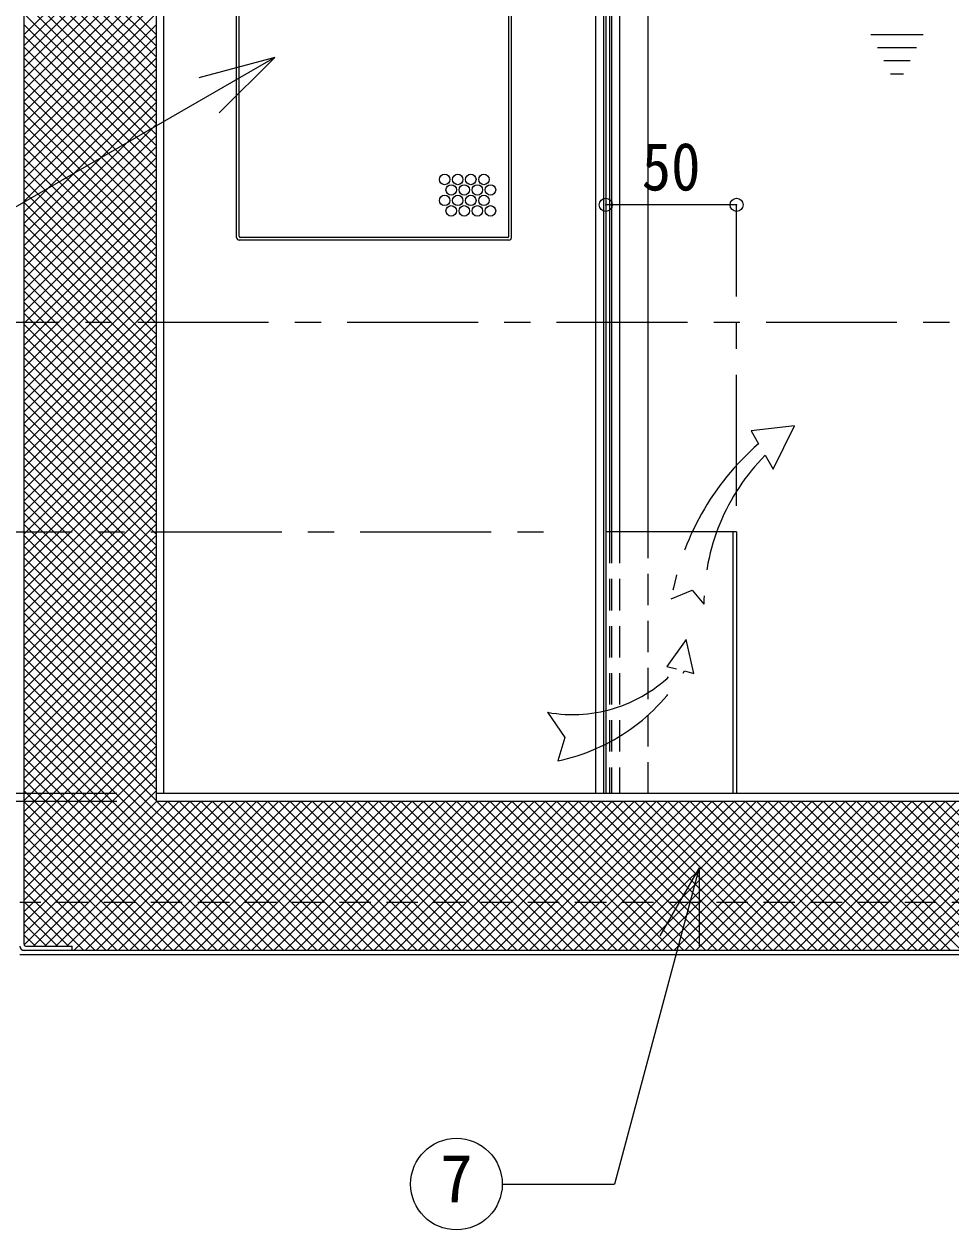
# Model space of a CAD drawing. Units: millimetres at full size, sheet at 1:10; details may follow other scales. Extents: x -2114 to 1936, y -1399 to 1411.
# Drawn here: x -1094.3 to -740.3, y -995.4 to -534.6 of the extents above; entities that cross this region are included whole.
import ezdxf
from ezdxf.enums import TextEntityAlignment as Align

# ---------------------------------------------------------------- set-up
doc = ezdxf.new("R2010")
doc.units = ezdxf.units.MM
doc.header["$LTSCALE"] = 10
doc.header["$PDMODE"] = 32
doc.header["$PDSIZE"] = 5
for name, pattern in [('CHAIN1', [8, 5, -1, 1, -1]), ('DASHED1', [1.8, 1.2, -0.6]), ('DOUBLE_CHAIN1', [8.8, 5, -1, 0.6, -0.6, 0.6, -1])]:
    doc.linetypes.add(name, pattern=pattern)
doc.layers.add('0-0_ﾚｲﾔ1', color=4, linetype='Continuous', lineweight=9)
doc.styles.add('ＭＳ ゴシック', font='')
doc.styles.get('ＭＳ ゴシック').set_extended_font_data('MS Gothic')

msp = doc.modelspace()

# ---------------------------------------------------------------- linework, layer by layer
at = {"layer": '0-0_ﾚｲﾔ1', "color": 5, "lineweight": 25}
for p, q in [((-872.17, -130.14), (-872.17, -728.64)), ((-870.67, -130.89), (-870.67, -728.64)), ((-1094.32, -886.24), (-1094.32, -427.14)), ((-1043.92, -427.14), (-1043.92, -831.64)), ((-1040.92, -828.64), (-1040.92, -427.14)), ((-1012.17, -615.64), (-1012.17, -439.39)), ((-909.17, -615.64), (-909.17, -439.39)), ((-1013.17, -616.14), (-1013.17, -447.14)), ((-908.17, -616.14), (-908.17, -447.14)), ((-909.17, -617.14), (-1012.17, -617.14)), ((-909.67, -616.14), (-1011.67, -616.14)), ((-870.67, -728.64), (-872.17, -728.64)), ((-822.17, -728.64), (-822.17, -828.64)), ((-437.92, -828.64), (-1043.92, -828.64)), ((-437.92, -831.64), (-1043.92, -831.64)), ((-386.72, -888.64), (-1095.12, -888.64)), ((-1093.52, -887.04), (-1075.92, -887.04)), ((-1075.92, -888.64), (-1075.92, -887.04)), ((-385.92, -890.24), (-1095.92, -890.24))]:
    msp.add_line(p, q, dxfattribs=at)
at = {"layer": '0-0_ﾚｲﾔ1', "color": 7, "lineweight": 18}
for p, q in [((-875.92, -828.64), (-875.92, -181.64)), ((-872.92, -828.64), (-872.92, -181.64)), ((-869.92, -193.88), (-869.92, -728.64)), ((-866.92, -194.5), (-866.92, -728.64)), ((-998.57, -547.28), (-1125.92, -620.8)), ((-998.57, -547.28), (-1027.54, -555.04)), ((-998.57, -547.28), (-1019.78, -568.49)), ((-872.17, -728.64), (-872.17, -828.64)), ((-823.67, -728.64), (-870.67, -728.64)), ((-836.48, -857.03), (-868.87, -977.92)), ((-836.48, -857.03), (-851.48, -883.01)), ((-836.48, -857.03), (-836.48, -887.03)), ((-911.7, -977.92), (-868.87, -977.92))]:
    msp.add_line(p, q, dxfattribs=at)
at = {"layer": '0-0_ﾚｲﾔ1'}
for p, q in [((-855.92, -728.64), (-855.92, -181.64)), ((-1094.32, -538.54), (-1043.92, -488.14)), ((-1094.32, -488.18), (-1043.92, -538.58)), ((-1094.32, -542.78), (-1043.92, -492.38)), ((-1094.32, -492.43), (-1043.92, -542.83)), ((-1094.32, -547.02), (-1043.92, -496.62)), ((-1094.32, -496.67), (-1043.92, -547.07)), ((-1094.32, -551.26), (-1043.92, -500.86)), ((-1094.32, -500.91), (-1043.92, -551.31)), ((-1094.32, -555.51), (-1043.92, -505.11)), ((-1094.32, -505.15), (-1043.92, -555.55)), ((-1094.32, -559.75), (-1043.92, -509.35)), ((-1094.32, -509.4), (-1043.92, -559.8)), ((-1094.32, -563.99), (-1043.92, -513.59)), ((-1094.32, -513.64), (-1043.92, -564.04)), ((-1094.32, -568.23), (-1043.92, -517.83)), ((-1094.32, -517.88), (-1043.92, -568.28)), ((-1094.32, -572.48), (-1043.92, -522.08)), ((-1094.32, -522.12), (-1043.92, -572.52)), ((-1094.32, -576.72), (-1043.92, -526.32)), ((-1094.32, -526.37), (-1043.92, -576.77)), ((-1094.32, -580.96), (-1043.92, -530.56)), ((-1094.32, -530.61), (-1043.92, -581.01)), ((-1094.32, -585.2), (-1043.92, -534.8)), ((-1094.32, -534.85), (-1043.92, -585.25)), ((-1094.32, -589.45), (-1043.92, -539.05)), ((-1094.32, -539.09), (-1043.92, -589.49)), ((-1094.32, -593.69), (-1043.92, -543.29)), ((-1094.32, -543.34), (-1043.92, -593.74)), ((-1094.32, -597.93), (-1043.92, -547.53)), ((-1094.32, -547.58), (-1043.92, -597.98)), ((-1094.32, -602.18), (-1043.92, -551.78)), ((-1094.32, -551.82), (-1043.92, -602.22)), ((-1094.32, -606.42), (-1043.92, -556.02)), ((-1094.32, -556.07), (-1043.92, -606.47)), ((-1094.32, -610.66), (-1043.92, -560.26)), ((-1094.32, -560.31), (-1043.92, -610.71)), ((-1094.32, -614.9), (-1043.92, -564.5)), ((-1094.32, -564.55), (-1043.92, -614.95)), ((-1094.32, -619.15), (-1043.92, -568.75)), ((-1094.32, -568.79), (-1043.92, -619.19)), ((-1094.32, -623.39), (-1043.92, -572.99)), ((-1094.32, -573.04), (-1043.92, -623.44)), ((-1094.32, -627.63), (-1043.92, -577.23)), ((-1094.32, -577.28), (-1043.92, -627.68)), ((-1094.32, -631.87), (-1043.92, -581.47)), ((-1094.32, -581.52), (-1043.92, -631.92)), ((-1094.32, -636.12), (-1043.92, -585.72)), ((-1094.32, -585.76), (-1043.92, -636.16)), ((-1094.32, -640.36), (-1043.92, -589.96)), ((-1094.32, -590.01), (-1043.92, -640.41)), ((-1094.32, -644.6), (-1043.92, -594.2)), ((-1094.32, -594.25), (-1043.92, -644.65)), ((-1094.32, -648.84), (-1043.92, -598.44)), ((-1094.32, -598.49), (-1043.92, -648.89)), ((-1094.32, -653.09), (-1043.92, -602.69)), ((-1094.32, -602.73), (-1043.92, -653.13)), ((-822.17, -603.64), (-872.17, -603.64)), ((-1094.32, -657.33), (-1043.92, -606.93)), ((-1094.32, -606.98), (-1043.92, -657.38)), ((-1094.32, -661.57), (-1043.92, -611.17)), ((-1094.32, -611.22), (-1043.92, -661.62)), ((-1094.32, -665.82), (-1043.92, -615.42)), ((-1094.32, -615.46), (-1043.92, -665.86)), ((-1094.32, -670.06), (-1043.92, -619.66)), ((-1094.32, -619.71), (-1043.92, -670.11)), ((-1094.32, -674.3), (-1043.92, -623.9)), ((-1094.32, -623.95), (-1043.92, -674.35)), ((-1094.32, -678.54), (-1043.92, -628.14)), ((-1094.32, -628.19), (-1043.92, -678.59)), ((-1094.32, -682.79), (-1043.92, -632.39)), ((-1094.32, -632.43), (-1043.92, -682.83)), ((-1094.32, -687.03), (-1043.92, -636.63)), ((-1094.32, -636.68), (-1043.92, -687.08)), ((-1094.32, -691.27), (-1043.92, -640.87)), ((-1094.32, -640.92), (-1043.92, -691.32)), ((-1094.32, -695.51), (-1043.92, -645.11)), ((-1094.32, -645.16), (-1043.92, -695.56)), ((-1094.32, -699.76), (-1043.92, -649.36)), ((-1094.32, -649.4), (-1043.92, -699.8)), ((-1094.32, -704), (-1043.92, -653.6)), ((-1094.32, -653.65), (-1043.92, -704.05)), ((-1094.32, -708.24), (-1043.92, -657.84)), ((-1094.32, -657.89), (-1043.92, -708.29)), ((-1094.32, -712.48), (-1043.92, -662.08)), ((-1094.32, -662.13), (-1043.92, -712.53)), ((-1094.32, -716.73), (-1043.92, -666.33)), ((-1094.32, -666.37), (-1043.92, -716.77)), ((-1094.32, -720.97), (-1043.92, -670.57)), ((-1094.32, -670.62), (-1043.92, -721.02)), ((-1094.32, -725.21), (-1043.92, -674.81)), ((-1094.32, -674.86), (-1043.92, -725.26)), ((-1094.32, -729.45), (-1043.92, -679.05)), ((-1094.32, -679.1), (-1043.92, -729.5)), ((-1094.32, -733.7), (-1043.92, -683.3)), ((-1094.32, -683.34), (-1043.92, -733.74)), ((-1094.32, -737.94), (-1043.92, -687.54)), ((-1094.32, -687.59), (-1043.92, -737.99)), ((-1094.32, -742.18), (-1043.92, -691.78)), ((-1094.32, -691.83), (-1043.92, -742.23)), ((-1094.32, -746.43), (-1043.92, -696.03)), ((-1094.32, -696.07), (-1043.92, -746.47)), ((-1094.32, -750.67), (-1043.92, -700.27)), ((-1094.32, -700.32), (-1043.92, -750.72)), ((-1094.32, -754.91), (-1043.92, -704.51)), ((-1094.32, -704.56), (-1043.92, -754.96)), ((-1094.32, -759.15), (-1043.92, -708.75)), ((-1094.32, -708.8), (-1043.92, -759.2)), ((-1094.32, -763.4), (-1043.92, -713)), ((-1094.32, -713.04), (-1043.92, -763.44)), ((-1094.32, -767.64), (-1043.92, -717.24)), ((-1094.32, -717.29), (-1043.92, -767.69)), ((-1094.32, -771.88), (-1043.92, -721.48)), ((-1094.32, -721.53), (-1043.92, -771.93)), ((-1094.32, -776.12), (-1043.92, -725.72)), ((-1094.32, -725.77), (-1043.92, -776.17)), ((-1094.32, -780.37), (-1043.92, -729.97)), ((-1094.32, -730.01), (-1043.92, -780.41)), ((-1094.32, -784.61), (-1043.92, -734.21)), ((-1094.32, -734.26), (-1043.92, -784.66)), ((-1094.32, -788.85), (-1043.92, -738.45)), ((-1094.32, -738.5), (-1043.92, -788.9)), ((-1094.32, -793.09), (-1043.92, -742.69)), ((-1094.32, -742.74), (-1043.92, -793.14)), ((-1094.32, -797.34), (-1043.92, -746.94)), ((-1094.32, -746.98), (-1043.92, -797.38)), ((-1094.32, -801.58), (-1043.92, -751.18)), ((-1094.32, -751.23), (-1043.92, -801.63)), ((-1094.32, -805.82), (-1043.92, -755.42)), ((-1094.32, -755.47), (-1043.92, -805.87)), ((-1094.32, -810.06), (-1043.92, -759.66)), ((-1094.32, -759.71), (-1043.92, -810.11)), ((-1094.32, -814.31), (-1043.92, -763.91)), ((-1094.32, -763.95), (-1043.92, -814.35)), ((-1094.32, -818.55), (-1043.92, -768.15)), ((-1094.32, -768.2), (-1043.92, -818.6)), ((-1094.32, -822.79), (-1043.92, -772.39)), ((-1094.32, -772.44), (-1043.92, -822.84)), ((-1094.32, -827.04), (-1043.92, -776.64)), ((-1094.32, -776.68), (-1043.92, -827.08)), ((-1094.32, -831.28), (-1043.92, -780.88)), ((-1094.32, -780.93), (-1043.92, -831.33)), ((-1094.32, -835.52), (-1043.92, -785.12)), ((-1094.32, -785.17), (-990.85, -888.64)), ((-1094.32, -839.76), (-1043.92, -789.36)), ((-1094.32, -789.41), (-995.1, -888.64)), ((-1094.32, -844.01), (-1043.92, -793.61)), ((-1094.32, -793.65), (-999.34, -888.64)), ((-1094.32, -848.25), (-1043.92, -797.85)), ((-1094.32, -797.9), (-1003.58, -888.64)), ((-1094.32, -852.49), (-1043.92, -802.09)), ((-1094.32, -802.14), (-1007.82, -888.64)), ((-1094.32, -856.73), (-1043.92, -806.33)), ((-1094.32, -806.38), (-1012.07, -888.64)), ((-1094.32, -860.98), (-1043.92, -810.58)), ((-1094.32, -810.62), (-1016.31, -888.64)), ((-1094.32, -865.22), (-1043.92, -814.82)), ((-1094.32, -814.87), (-1020.55, -888.64)), ((-1094.32, -869.46), (-1043.92, -819.06)), ((-1094.32, -819.11), (-1024.79, -888.64)), ((-1094.32, -873.7), (-1043.92, -823.3)), ((-1094.32, -823.35), (-1029.04, -888.64)), ((-1094.32, -877.95), (-1043.92, -827.55)), ((-1094.32, -827.59), (-1033.28, -888.64)), ((-1094.32, -882.19), (-1043.77, -831.64)), ((-1094.32, -831.84), (-1037.52, -888.64)), ((-1094.3, -886.41), (-1039.53, -831.64)), ((-1090.68, -887.04), (-1035.28, -831.64)), ((-1086.44, -887.04), (-1031.04, -831.64)), ((-1082.2, -887.04), (-1026.8, -831.64)), ((-1077.96, -887.04), (-1022.56, -831.64)), ((-1075.31, -888.64), (-1018.31, -831.64)), ((-1071.07, -888.64), (-1014.07, -831.64)), ((-1066.83, -888.64), (-1009.83, -831.64)), ((-1062.58, -888.64), (-1005.58, -831.64)), ((-1058.34, -888.64), (-1001.34, -831.64)), ((-1054.1, -888.64), (-997.1, -831.64)), ((-1049.86, -888.64), (-992.86, -831.64)), ((-1045.61, -888.64), (-988.61, -831.64)), ((-1043.61, -831.64), (-986.61, -888.64)), ((-1041.37, -888.64), (-984.37, -831.64)), ((-1039.37, -831.64), (-982.37, -888.64)), ((-1037.13, -888.64), (-980.13, -831.64)), ((-1035.13, -831.64), (-978.13, -888.64)), ((-1032.89, -888.64), (-975.89, -831.64)), ((-1030.88, -831.64), (-973.88, -888.64)), ((-1028.64, -888.64), (-971.64, -831.64)), ((-1026.64, -831.64), (-969.64, -888.64)), ((-1024.4, -888.64), (-967.4, -831.64)), ((-1022.4, -831.64), (-965.4, -888.64)), ((-1020.16, -888.64), (-963.16, -831.64)), ((-1018.15, -831.64), (-961.15, -888.64)), ((-1015.92, -888.64), (-958.92, -831.64)), ((-1013.91, -831.64), (-956.91, -888.64)), ((-1011.67, -888.64), (-954.67, -831.64)), ((-1009.67, -831.64), (-952.67, -888.64)), ((-1007.43, -888.64), (-950.43, -831.64)), ((-1005.43, -831.64), (-948.43, -888.64)), ((-1003.19, -888.64), (-946.19, -831.64)), ((-1001.18, -831.64), (-944.18, -888.64)), ((-998.95, -888.64), (-941.95, -831.64)), ((-996.94, -831.64), (-939.94, -888.64)), ((-994.7, -888.64), (-937.7, -831.64)), ((-992.7, -831.64), (-935.7, -888.64)), ((-990.46, -888.64), (-933.46, -831.64)), ((-988.46, -831.64), (-931.46, -888.64)), ((-986.22, -888.64), (-929.22, -831.64)), ((-984.21, -831.64), (-927.21, -888.64)), ((-981.97, -888.64), (-924.97, -831.64)), ((-979.97, -831.64), (-922.97, -888.64)), ((-977.73, -888.64), (-920.73, -831.64)), ((-975.73, -831.64), (-918.73, -888.64)), ((-973.49, -888.64), (-916.49, -831.64)), ((-971.49, -831.64), (-914.49, -888.64)), ((-969.25, -888.64), (-912.25, -831.64)), ((-967.24, -831.64), (-910.24, -888.64)), ((-965, -888.64), (-908, -831.64)), ((-963, -831.64), (-906, -888.64)), ((-960.76, -888.64), (-903.76, -831.64)), ((-958.76, -831.64), (-901.76, -888.64)), ((-956.52, -888.64), (-899.52, -831.64)), ((-954.52, -831.64), (-897.52, -888.64)), ((-952.28, -888.64), (-895.28, -831.64)), ((-950.27, -831.64), (-893.27, -888.64)), ((-948.03, -888.64), (-891.03, -831.64)), ((-946.03, -831.64), (-889.03, -888.64)), ((-943.79, -888.64), (-886.79, -831.64)), ((-941.79, -831.64), (-884.79, -888.64)), ((-939.55, -888.64), (-882.55, -831.64)), ((-937.54, -831.64), (-880.54, -888.64)), ((-935.31, -888.64), (-878.31, -831.64)), ((-933.3, -831.64), (-876.3, -888.64)), ((-931.06, -888.64), (-874.06, -831.64)), ((-929.06, -831.64), (-872.06, -888.64)), ((-926.82, -888.64), (-869.82, -831.64)), ((-924.82, -831.64), (-867.82, -888.64)), ((-922.58, -888.64), (-865.58, -831.64)), ((-920.57, -831.64), (-863.57, -888.64)), ((-918.33, -888.64), (-861.33, -831.64)), ((-916.33, -831.64), (-859.33, -888.64)), ((-914.09, -888.64), (-857.09, -831.64)), ((-912.09, -831.64), (-855.09, -888.64)), ((-909.85, -888.64), (-852.85, -831.64)), ((-907.85, -831.64), (-850.85, -888.64)), ((-905.61, -888.64), (-848.61, -831.64)), ((-903.6, -831.64), (-846.6, -888.64)), ((-901.36, -888.64), (-844.36, -831.64)), ((-899.36, -831.64), (-842.36, -888.64)), ((-897.12, -888.64), (-840.12, -831.64)), ((-895.12, -831.64), (-838.12, -888.64)), ((-892.88, -888.64), (-835.88, -831.64)), ((-890.88, -831.64), (-833.88, -888.64)), ((-888.64, -888.64), (-831.64, -831.64)), ((-886.63, -831.64), (-829.63, -888.64)), ((-884.39, -888.64), (-827.39, -831.64)), ((-882.39, -831.64), (-825.39, -888.64)), ((-880.15, -888.64), (-823.15, -831.64)), ((-878.15, -831.64), (-821.15, -888.64)), ((-875.91, -888.64), (-818.91, -831.64)), ((-873.91, -831.64), (-816.91, -888.64)), ((-871.67, -888.64), (-814.67, -831.64)), ((-869.66, -831.64), (-812.66, -888.64)), ((-867.42, -888.64), (-810.42, -831.64)), ((-865.42, -831.64), (-808.42, -888.64)), ((-863.18, -888.64), (-806.18, -831.64)), ((-861.18, -831.64), (-804.18, -888.64)), ((-858.94, -888.64), (-801.94, -831.64)), ((-856.93, -831.64), (-799.93, -888.64)), ((-854.7, -888.64), (-797.7, -831.64)), ((-852.69, -831.64), (-795.69, -888.64)), ((-850.45, -888.64), (-793.45, -831.64)), ((-848.45, -831.64), (-791.45, -888.64)), ((-846.21, -888.64), (-789.21, -831.64)), ((-844.21, -831.64), (-787.21, -888.64)), ((-841.97, -888.64), (-784.97, -831.64)), ((-839.96, -831.64), (-782.96, -888.64)), ((-837.72, -888.64), (-780.72, -831.64)), ((-835.72, -831.64), (-778.72, -888.64)), ((-833.48, -888.64), (-776.48, -831.64)), ((-831.48, -831.64), (-774.48, -888.64)), ((-829.24, -888.64), (-772.24, -831.64)), ((-827.24, -831.64), (-770.24, -888.64)), ((-825, -888.64), (-768, -831.64)), ((-822.99, -831.64), (-765.99, -888.64)), ((-820.75, -888.64), (-763.75, -831.64)), ((-818.75, -831.64), (-761.75, -888.64)), ((-816.51, -888.64), (-759.51, -831.64)), ((-814.51, -831.64), (-757.51, -888.64)), ((-812.27, -888.64), (-755.27, -831.64)), ((-810.27, -831.64), (-753.27, -888.64)), ((-808.03, -888.64), (-751.03, -831.64)), ((-806.02, -831.64), (-749.02, -888.64)), ((-803.78, -888.64), (-746.78, -831.64)), ((-801.78, -831.64), (-744.78, -888.64)), ((-799.54, -888.64), (-742.54, -831.64)), ((-797.54, -831.64), (-740.54, -888.64)), ((-795.3, -888.64), (-738.3, -831.64)), ((-793.3, -831.64), (-736.3, -888.64)), ((-791.06, -888.64), (-734.06, -831.64)), ((-789.05, -831.64), (-732.05, -888.64)), ((-786.81, -888.64), (-729.81, -831.64)), ((-784.81, -831.64), (-727.81, -888.64)), ((-782.57, -888.64), (-725.57, -831.64)), ((-780.57, -831.64), (-723.57, -888.64)), ((-778.33, -888.64), (-721.33, -831.64)), ((-776.32, -831.64), (-719.32, -888.64)), ((-774.09, -888.64), (-717.09, -831.64)), ((-772.08, -831.64), (-715.08, -888.64)), ((-769.84, -888.64), (-712.84, -831.64)), ((-767.84, -831.64), (-710.84, -888.64)), ((-765.6, -888.64), (-708.6, -831.64)), ((-763.6, -831.64), (-706.6, -888.64)), ((-761.36, -888.64), (-704.36, -831.64)), ((-759.35, -831.64), (-702.35, -888.64)), ((-757.11, -888.64), (-700.11, -831.64)), ((-755.11, -831.64), (-698.11, -888.64)), ((-752.87, -888.64), (-695.87, -831.64)), ((-750.87, -831.64), (-693.87, -888.64)), ((-748.63, -888.64), (-691.63, -831.64)), ((-746.63, -831.64), (-689.63, -888.64)), ((-744.39, -888.64), (-687.39, -831.64)), ((-742.38, -831.64), (-685.38, -888.64)), ((-1094.32, -836.08), (-1041.77, -888.64)), ((-1094.32, -840.32), (-1046.01, -888.64)), ((-1094.32, -844.57), (-1050.25, -888.64)), ((-1094.32, -848.81), (-1054.49, -888.64)), ((-1094.32, -853.05), (-1058.74, -888.64)), ((-1094.32, -857.29), (-1062.98, -888.64)), ((-1094.32, -861.54), (-1067.22, -888.64)), ((-1094.32, -865.78), (-1071.46, -888.64)), ((-1094.32, -870.02), (-1077.31, -887.04)), ((-1094.32, -874.26), (-1081.55, -887.04)), ((-1094.32, -878.51), (-1085.79, -887.04)), ((-1094.32, -882.75), (-1090.03, -887.04)), ((-1075.92, -888.42), (-1075.71, -888.64))]:
    msp.add_line(p, q, dxfattribs=at)
at = {"layer": '0-0_ﾚｲﾔ1', "linetype": 'DOUBLE_CHAIN1'}
for p, q in [((-750.92, -538.64), (-770.92, -538.64)), ((-753.42, -543.64), (-768.42, -543.64)), ((-755.92, -548.64), (-765.92, -548.64)), ((-758.42, -553.64), (-763.42, -553.64)), ((-811.24, -699.35), (-808.16, -704.7)), ((-848.78, -780.06), (-845.09, -781.01)), ((-842.07, -781.79), (-838.52, -782.71))]:
    msp.add_line(p, q, dxfattribs=at)
at = {"layer": '0-0_ﾚｲﾔ1', "linetype": 'CHAIN1'}
for p, q in [((-822.17, -718.64), (-822.17, -603.64)), ((-600.92, -648.64), (-1825.92, -648.64)), ((-1925.92, -728.64), (-887.17, -728.64)), ((-1058.92, -828.64), (-1975.92, -828.64)), ((-1058.92, -831.64), (-1975.92, -831.64))]:
    msp.add_line(p, q, dxfattribs=at)
at = {"layer": '0-0_ﾚｲﾔ1', "linetype": 'DASHED1'}
for p, q in [((-870.67, -728.64), (-870.67, -828.64)), ((-869.92, -728.64), (-869.92, -828.64)), ((-866.92, -728.64), (-866.92, -828.64)), ((-855.92, -828.64), (-855.92, -728.64)), ((-385.92, -870.24), (-1095.92, -870.24))]:
    msp.add_line(p, q, dxfattribs=at)
at = {"layer": '0-0_ﾚｲﾔ1', "linetype": 'DOUBLE_CHAIN1'}
for points in [[(-808.16, -704.7), (-800.04, -688.12), (-816.62, -690.01), (-813.78, -694.95)], [(-847.12, -754.25), (-839.18, -750.94), (-834.65, -756.32)], [(-838.52, -782.71), (-841.5, -769.8), (-848.78, -780.06)], [(-894.45, -797.6), (-887.83, -807.2), (-890.48, -816.14)]]:
    msp.add_lwpolyline(points, dxfattribs=at)
at = {"layer": '0-0_ﾚｲﾔ1', "color": 5, "lineweight": 25}
msp.add_lwpolyline([(-822.17, -728.64), (-823.67, -728.64), (-823.67, -828.64)], dxfattribs=at)
at = {"layer": '0-0_ﾚｲﾔ1'}
for centre in [(-933.7, -593.94), (-928.7, -593.94), (-923.7, -593.94), (-918.7, -593.94), (-931.2, -597.94), (-926.2, -597.94), (-921.2, -597.94), (-916.2, -597.94), (-933.7, -601.94), (-928.7, -601.94), (-923.7, -601.94), (-918.7, -601.94), (-931.2, -605.94), (-926.2, -605.94), (-921.2, -605.94), (-916.2, -605.94)]:
    msp.add_circle(centre, 2, dxfattribs=at)
at = {"layer": '0-0_ﾚｲﾔ1', "color": 7, "lineweight": 18}
msp.add_circle((-929.2, -977.92), 17.5, dxfattribs=at)
at = {"layer": '0-0_ﾚｲﾔ1', "color": 5, "lineweight": 25}
for centre, radius, start, end in [((-1012.17, -616.14), 1, 180, 270), ((-1011.67, -615.64), 0.5, 180, 270), ((-909.67, -615.64), 0.5, 270, 0), ((-909.17, -616.14), 1, 270, 0), ((-1094.32, -887.04), 1.6, 180, 270), ((-1093.52, -886.24), 0.8, 180, 270)]:
    msp.add_arc(centre, radius, start, end, dxfattribs=at)
at = {"layer": '0-0_ﾚｲﾔ1', "linetype": 'DOUBLE_CHAIN1'}
for centre, radius, start, end in [((-747.28, -771.37), 101.3, 131.0292, 170.2723), ((-753.77, -756.27), 80.89, 135.2823, 180.0374), ((-884.77, -744.66), 53.81, 259.6434, 317.5094), ((-905.51, -743.65), 74.03, 281.7201, 328.9838)]:
    msp.add_arc(centre, radius, start, end, dxfattribs=at)
at = {"layer": '0-0_ﾚｲﾔ1', "color": 1}
for p in [(-872.17, -603.64), (-822.17, -603.64)]:
    msp.add_point(p, dxfattribs=at)

# ---------------------------------------------------------------- texts
at = {"layer": '0-0_ﾚｲﾔ1', "color": 7, "style": 'ＭＳ ゴシック', "width": 0.9}
msp.add_text('50', height=18.33, dxfattribs=at).set_placement((-858.42, -603.64), align=Align.BOTTOM_LEFT)
at = {"layer": '0-0_ﾚｲﾔ1', "color": 7, "style": 'ＭＳ ゴシック'}
msp.add_text('7', height=18.33, dxfattribs=at).set_placement((-935.45, -990.42), align=Align.BOTTOM_LEFT)

doc.saveas('drawing.dxf')
